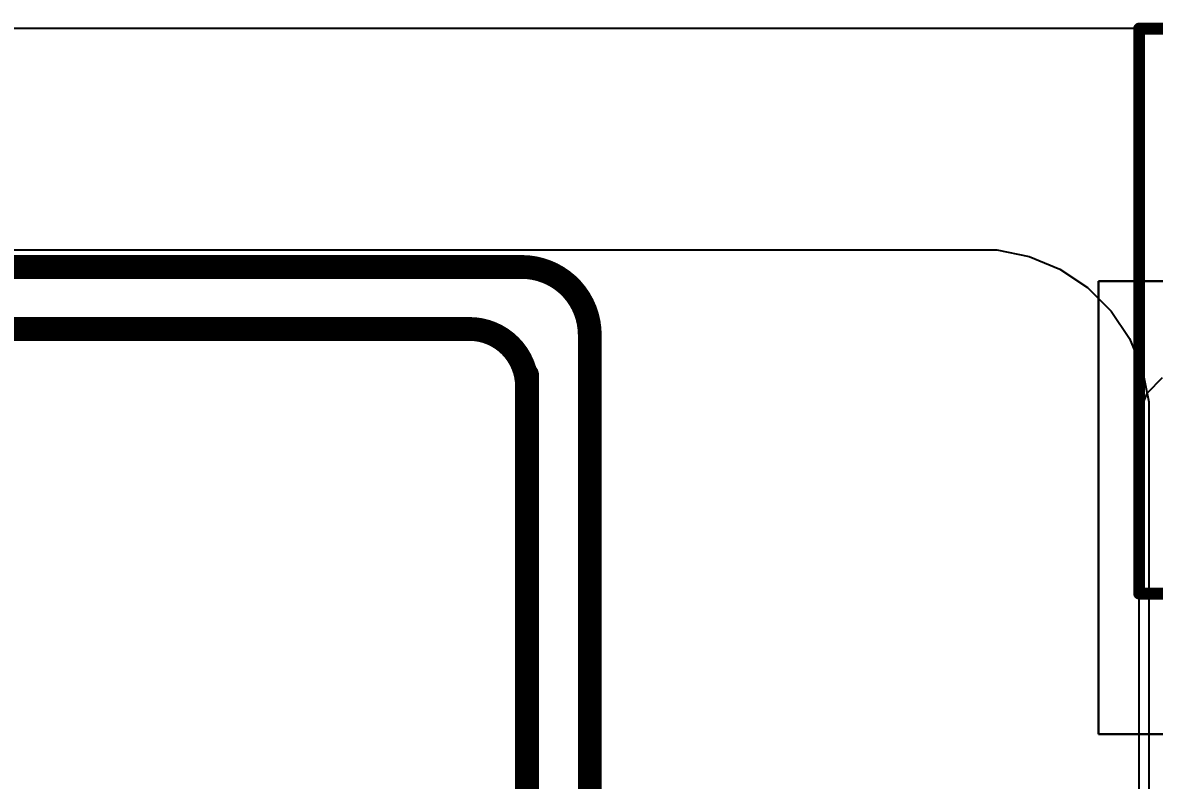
# Model space of a CAD drawing. Header units: inches. Extents: x -2 to 5376, y -4 to 5426.
# Drawn here: x 85.44 to 97.49, y 20.21 to 28.28 of the extents above; entities that cross this region are included whole.
import ezdxf

# ---------------------------------------------------------------- set-up
doc = ezdxf.new("R2010")
doc.units = ezdxf.units.IN
for name, color, linetype in [('Bottom Layer', 5, 'Continuous'), ('Bottom Solder', 6, 'Continuous'), ('Layer 1', 16, 'Continuous'), ('Layer 2', 76, 'Continuous'), ('Multi-Layer', 9, 'Continuous'), ('Pad Holes', 156, 'Continuous'), ('Top Layer', 1, 'Continuous'), ('Top Overlay', 2, 'Continuous'), ('Top Solder', 216, 'Continuous')]:
    doc.layers.add(name, color=color, linetype=linetype)
doc.styles.add('Arial', font='', dxfattribs={"height": 0.2})
doc.styles.get('Arial').set_extended_font_data('Arial')

# ---------------------------------------------------------------- blocks, each defined once
blk = doc.blocks.new('B0303S_1WR2_140')
at = {"layer": 'Bottom Layer'}
blk.add_hatch(color=5, dxfattribs=at).paths.add_polyline_path([(-4.709998199999999, 0.8999982), (-2.9100018, 0.8999982), (-2.9100018, -0.8999982), (-4.709998199999999, -0.8999982)])
h = blk.add_hatch(color=5, dxfattribs=at)
edge = h.paths.add_edge_path()
edge.add_arc((-1.27, 0), 0.8999982, 0, 360)
h = blk.add_hatch(color=5, dxfattribs=at)
edge = h.paths.add_edge_path()
edge.add_arc((1.27, 0), 0.8999982, 0, 360)
h = blk.add_hatch(color=5, dxfattribs=at)
edge = h.paths.add_edge_path()
edge.add_arc((3.81, 0), 0.8999982, 0, 360)
at = {"layer": 'Bottom Solder'}
blk.add_hatch(color=6, dxfattribs=at).paths.add_polyline_path([(-4.760798199999999, 0.9507981999999999), (-2.8592018, 0.9507981999999999), (-2.8592018, -0.9507981999999999), (-4.760798199999999, -0.9507981999999999)])
h = blk.add_hatch(color=6, dxfattribs=at)
edge = h.paths.add_edge_path()
edge.add_arc((-1.27, 0), 0.9507981999999999, 0, 360)
h = blk.add_hatch(color=6, dxfattribs=at)
edge = h.paths.add_edge_path()
edge.add_arc((1.27, 0), 0.9507981999999999, 0, 360)
h = blk.add_hatch(color=6, dxfattribs=at)
edge = h.paths.add_edge_path()
edge.add_arc((3.81, 0), 0.9507981999999999, 0, 360)
at = {"layer": 'Layer 1'}
blk.add_hatch(color=16, dxfattribs=at).paths.add_polyline_path([(-4.709998199999999, 0.8999982), (-2.9100018, 0.8999982), (-2.9100018, -0.8999982), (-4.709998199999999, -0.8999982)])
h = blk.add_hatch(color=16, dxfattribs=at)
edge = h.paths.add_edge_path()
edge.add_arc((-1.27, 0), 0.8999982, 0, 360)
h = blk.add_hatch(color=16, dxfattribs=at)
edge = h.paths.add_edge_path()
edge.add_arc((1.27, 0), 0.8999982, 0, 360)
h = blk.add_hatch(color=16, dxfattribs=at)
edge = h.paths.add_edge_path()
edge.add_arc((3.81, 0), 0.8999982, 0, 360)
at = {"layer": 'Layer 2'}
blk.add_hatch(color=76, dxfattribs=at).paths.add_polyline_path([(-4.709998199999999, 0.8999982), (-2.9100018, 0.8999982), (-2.9100018, -0.8999982), (-4.709998199999999, -0.8999982)])
h = blk.add_hatch(color=76, dxfattribs=at)
edge = h.paths.add_edge_path()
edge.add_arc((-1.27, 0), 0.8999982, 0, 360)
h = blk.add_hatch(color=76, dxfattribs=at)
edge = h.paths.add_edge_path()
edge.add_arc((1.27, 0), 0.8999982, 0, 360)
h = blk.add_hatch(color=76, dxfattribs=at)
edge = h.paths.add_edge_path()
edge.add_arc((3.81, 0), 0.8999982, 0, 360)
at = {"layer": 'Multi-Layer'}
blk.add_hatch(color=9, dxfattribs=at).paths.add_polyline_path([(-4.709998199999999, 0.8999982), (-2.9100018, 0.8999982), (-2.9100018, -0.8999982), (-4.709998199999999, -0.8999982)])
h = blk.add_hatch(color=9, dxfattribs=at)
edge = h.paths.add_edge_path()
edge.add_arc((-1.27, 0), 0.8999982, 0, 360)
h = blk.add_hatch(color=9, dxfattribs=at)
edge = h.paths.add_edge_path()
edge.add_arc((1.27, 0), 0.8999982, 0, 360)
h = blk.add_hatch(color=9, dxfattribs=at)
edge = h.paths.add_edge_path()
edge.add_arc((3.81, 0), 0.8999982, 0, 360)
at = {"layer": 'Pad Holes'}
h = blk.add_hatch(color=7, dxfattribs=at)
edge = h.paths.add_edge_path()
edge.add_arc((-3.81, 0), 0.4500118, 0, 360)
h = blk.add_hatch(color=7, dxfattribs=at)
edge = h.paths.add_edge_path()
edge.add_arc((-1.27, 0), 0.4500118, 0, 360)
h = blk.add_hatch(color=7, dxfattribs=at)
edge = h.paths.add_edge_path()
edge.add_arc((1.27, 0), 0.4500118, 0, 360)
h = blk.add_hatch(color=7, dxfattribs=at)
edge = h.paths.add_edge_path()
edge.add_arc((3.81, 0), 0.4500118, 0, 360)
at = {"layer": 'Top Layer'}
blk.add_hatch(color=1, dxfattribs=at).paths.add_polyline_path([(-4.709998199999999, 0.8999982), (-2.9100018, 0.8999982), (-2.9100018, -0.8999982), (-4.709998199999999, -0.8999982)])
h = blk.add_hatch(color=1, dxfattribs=at)
edge = h.paths.add_edge_path()
edge.add_arc((-1.27, 0), 0.8999982, 0, 360)
h = blk.add_hatch(color=1, dxfattribs=at)
edge = h.paths.add_edge_path()
edge.add_arc((1.27, 0), 0.8999982, 0, 360)
h = blk.add_hatch(color=1, dxfattribs=at)
edge = h.paths.add_edge_path()
edge.add_arc((3.81, 0), 0.8999982, 0, 360)
at = {"layer": 'Top Solder'}
blk.add_hatch(color=216, dxfattribs=at).paths.add_polyline_path([(-4.760798199999999, 0.9507981999999999), (-2.8592018, 0.9507981999999999), (-2.8592018, -0.9507981999999999), (-4.760798199999999, -0.9507981999999999)])
h = blk.add_hatch(color=216, dxfattribs=at)
edge = h.paths.add_edge_path()
edge.add_arc((-1.27, 0), 0.9507981999999999, 0, 360)
h = blk.add_hatch(color=216, dxfattribs=at)
edge = h.paths.add_edge_path()
edge.add_arc((1.27, 0), 0.9507981999999999, 0, 360)
h = blk.add_hatch(color=216, dxfattribs=at)
edge = h.paths.add_edge_path()
edge.add_arc((3.81, 0), 0.9507981999999999, 0, 360)
at = {"layer": 'Top Overlay'}
for points in [[(-5.7912, 5.1054, 0.127, 0.127, 0), (5.808726, 5.1054, 0.127, 0.127, 0)], [(-5.7912, -0.9143999999999999, 0.127, 0.127, 0), (-5.7912, 5.085588, 0.127, 0.127, 0)], [(5.8166, -0.89408, 0.127, 0.127, 0), (5.8166, 5.1054, 0.127, 0.127, 0)], [(-5.7912, -0.9143999999999999, 0.127, 0.127, 0), (-4.474057599999999, -0.9143999999999999, 0.127, 0.127, 0)], [(-3.1459424, -0.9143999999999999, 0.127, 0.127, 0), (-1.9340576, -0.9143999999999999, 0.127, 0.127, 0)], [(-0.6059423999999999, -0.9143999999999999, 0.127, 0.127, 0), (0.6059423999999999, -0.9143999999999999, 0.127, 0.127, 0)], [(1.9340576, -0.9143999999999999, 0.127, 0.127, 0), (3.1459424, -0.9143999999999999, 0.127, 0.127, 0)], [(4.474057599999999, -0.9143999999999999, 0.127, 0.127, 0), (5.8166, -0.9143999999999999, 0.127, 0.127, 0)]]:
    blk.add_lwpolyline(points, format="xyseb", dxfattribs=at)
for points in [[(-5.82295, 5.1054, 0.0635, 0.0635, 1), (-5.75945, 5.1054, 0.0635, 0.0635, 1)], [(-5.82295, 5.085588, 0.0635, 0.0635, 1), (-5.75945, 5.085588, 0.0635, 0.0635, 1)], [(5.776975999999999, 5.1054, 0.0635, 0.0635, 1), (5.840476, 5.1054, 0.0635, 0.0635, 1)], [(5.78485, 5.1054, 0.0635, 0.0635, 1), (5.84835, 5.1054, 0.0635, 0.0635, 1)], [(5.78485, -0.89408, 0.0635, 0.0635, 1), (5.84835, -0.89408, 0.0635, 0.0635, 1)], [(-5.82295, -0.9143999999999999, 0.0635, 0.0635, 1), (-5.75945, -0.9143999999999999, 0.0635, 0.0635, 1)], [(-5.82295, -0.9143999999999999, 0.0635, 0.0635, 1), (-5.75945, -0.9143999999999999, 0.0635, 0.0635, 1)], [(-4.5058076, -0.9143999999999999, 0.0635, 0.0635, 1), (-4.442307599999999, -0.9143999999999999, 0.0635, 0.0635, 1)], [(-3.1776924, -0.9143999999999999, 0.0635, 0.0635, 1), (-3.1141924, -0.9143999999999999, 0.0635, 0.0635, 1)], [(-1.9658076, -0.9143999999999999, 0.0635, 0.0635, 1), (-1.9023076, -0.9143999999999999, 0.0635, 0.0635, 1)], [(-0.6376923999999999, -0.9143999999999999, 0.0635, 0.0635, 1), (-0.5741924, -0.9143999999999999, 0.0635, 0.0635, 1)], [(0.5741924, -0.9143999999999999, 0.0635, 0.0635, 1), (0.6376923999999999, -0.9143999999999999, 0.0635, 0.0635, 1)], [(1.9023076, -0.9143999999999999, 0.0635, 0.0635, 1), (1.9658076, -0.9143999999999999, 0.0635, 0.0635, 1)], [(3.1141924, -0.9143999999999999, 0.0635, 0.0635, 1), (3.1776924, -0.9143999999999999, 0.0635, 0.0635, 1)], [(4.442307599999999, -0.9143999999999999, 0.0635, 0.0635, 1), (4.5058076, -0.9143999999999999, 0.0635, 0.0635, 1)], [(5.78485, -0.9143999999999999, 0.0635, 0.0635, 1), (5.84835, -0.9143999999999999, 0.0635, 0.0635, 1)]]:
    blk.add_lwpolyline(points, format="xyseb", close=True, dxfattribs=at)
at = {"layer": 'Top Overlay', "style": 'Arial'}
blk.add_text('1', height=0.8000009399999999, rotation=360, dxfattribs=at).set_placement((-5.257777139999999, -0.4064228599999999))

msp = doc.modelspace()

# ---------------------------------------------------------------- linework, layer by layer
at = {"layer": 'Bottom Layer'}
for points in [[(76.90093332, 25.6794, 0.254, 0.254, 0), (90.7542, 25.6794, 0.254, 0.254, 0)], [(90.7542, 25.6794, 0.254, 0.254, -0.4142135623730951), (91.47903471999999, 24.95456528, 0.254, 0.254, 0)], [(75.59850005999999, 25.019, 0.254, 0.254, 0), (90.19539999999999, 25.019, 0.254, 0.254, 0)], [(90.19539999999999, 25.019, 0.254, 0.254, -0.4142135623730951), (90.81053211999999, 24.40386788, 0.254, 0.254, 0)], [(91.47903471999999, 16.31460542, 0.254, 0.254, 0), (91.47903471999999, 24.95456528, 0.254, 0.254, 0)], [(90.81053211999999, 24.40386788, 0.254, 0.254, 0), (90.81053211999999, 24.53086788, 0.254, 0.254, 0)], [(90.81053211999999, 16.31464606, 0.254, 0.254, 0), (90.81053211999999, 24.40386788, 0.254, 0.254, 0)]]:
    msp.add_lwpolyline(points, format="xyseb", dxfattribs=at)
for points in [[(90.69069999999999, 25.6794, 0.127, 0.127, 1), (90.81769999999999, 25.6794, 0.127, 0.127, 1)], [(90.69069999999999, 25.6794, 0.127, 0.127, 1), (90.81769999999999, 25.6794, 0.127, 0.127, 1)], [(90.1319, 25.019, 0.127, 0.127, 1), (90.2589, 25.019, 0.127, 0.127, 1)], [(90.1319, 25.019, 0.127, 0.127, 1), (90.2589, 25.019, 0.127, 0.127, 1)], [(91.41553472, 24.95456528, 0.127, 0.127, 1), (91.54253471999999, 24.95456528, 0.127, 0.127, 1)], [(91.41553472, 24.95456528, 0.127, 0.127, 1), (91.54253471999999, 24.95456528, 0.127, 0.127, 1)], [(90.74703212, 24.53086788, 0.127, 0.127, 1), (90.87403212, 24.53086788, 0.127, 0.127, 1)], [(90.74703212, 24.40386788, 0.127, 0.127, 1), (90.87403212, 24.40386788, 0.127, 0.127, 1)], [(90.74703212, 24.40386788, 0.127, 0.127, 1), (90.87403212, 24.40386788, 0.127, 0.127, 1)], [(90.74703212, 24.40386788, 0.127, 0.127, 1), (90.87403212, 24.40386788, 0.127, 0.127, 1)]]:
    msp.add_lwpolyline(points, format="xyseb", close=True, dxfattribs=at)
at = {"layer": 'Layer 1'}
for p, q in [((96.901, 20.701), (96.901, 25.527)), ((96.901, 25.527), (101.6041402, 25.527)), ((101.6041402, 25.527), (96.901, 25.527)), ((96.901, 25.527), (96.901, 20.701)), ((101.6041402, 20.701), (96.901, 20.701)), ((96.901, 20.701), (101.6041402, 20.701))]:
    msp.add_line(p, q, dxfattribs=at)
at = {"layer": 'Layer 2'}
for p, q in [((105.25582962, 28.21939492), (69.19400436, 28.2194)), ((77.4654915, 25.86148752), (95.63784783999999, 25.86148244)), ((95.63784783999999, 25.86148244), (95.81479186, 25.86148498)), ((95.81479186, 25.86148498), (96.16188285999999, 25.79244524)), ((96.16188285999999, 25.79244524), (96.4888342, 25.65702006)), ((96.4888342, 25.65702006), (96.78308304, 25.46040882)), ((96.78308304, 25.46040882), (97.03332129999998, 25.2101731)), ((97.03332129999998, 25.2101731), (97.22993, 24.91592426)), ((97.22993, 24.91592426), (97.36535771999999, 24.58897292)), ((97.36535771999999, 24.58897292), (97.43439746, 24.24188192)), ((97.43439746, 24.24188192), (97.43439492, 24.0649379)), ((97.43439492, 24.0649379), (97.43439237999999, 24.0649379)), ((97.43439237999999, 24.0649379), (97.4344, 24.06493282)), ((97.4344, 24.06493282), (97.4344, 1.18888002))]:
    msp.add_line(p, q, dxfattribs=at)
at = {"layer": 'Top Layer'}
for p, q in [((97.42006169999999, 24.33868894), (97.58130598, 24.49993322)), ((97.33279746, 24.12801372), (97.42006169999999, 24.33868894)), ((97.33279999999999, 24.01399566), (97.33279746, 24.12801372)), ((97.33279999999999, 16.43728996), (97.33279999999999, 24.01399566))]:
    msp.add_line(p, q, dxfattribs=at)

# ---------------------------------------------------------------- block references
msp.add_blockref('B0303S_1WR2_140', (103.124, 23.114))

doc.saveas('drawing.dxf')
